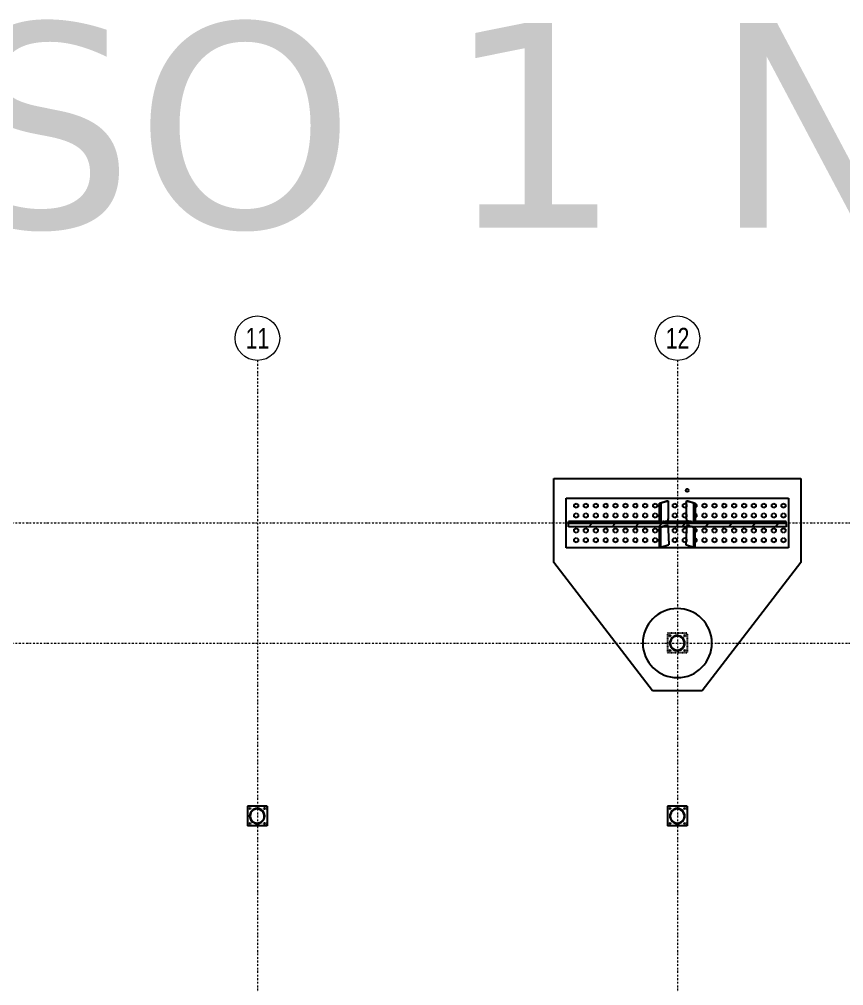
# Model space of a CAD drawing. Header units: millimetres. Extents: x 1541 to 289025, y -12015 to 47026.
# Drawn here: x 134283 to 135492, y -10196 to -8778 of the extents above; entities that cross this region are included whole.
import ezdxf
from ezdxf.enums import TextEntityAlignment as Align

# ---------------------------------------------------------------- set-up
doc = ezdxf.new("R2010")
doc.units = ezdxf.units.MM
doc.header["$LTSCALE"] = 0.1
for name, pattern in [('ACAD_ISO02W100', [15, 12, -3]), ('DASHDOTX2', [50.8, 25.4, -12.7, 0, -12.7]), ('DXK_LINE_DOT2', [3.9198, 1.9599, -1.9599]), ('Grid Line', [3.33375, 1.905, -0.47625, 0.47625, -0.47625])]:
    doc.linetypes.add(name, pattern=pattern)
doc.layers.get('0').update_dxf_attribs({"color": 255})
doc.layers.add('COTAS', color=8, linetype='Continuous')
doc.layers.add('TEXTO GENRAL', color=3, linetype='Continuous')
doc.layers.add('E_EJES', color=8, linetype='Continuous', lineweight=9)
doc.layers.add('E_EJES-1', color=8, linetype='Grid Line', lineweight=9)
doc.styles.add('Swis721 LtCn BT_1', font='swisscl.ttf', dxfattribs={"height": 0.42})
doc.styles.add('TEXTO GENERAL', font='verdana.ttf', dxfattribs={"height": 0.9})

# ---------------------------------------------------------------- blocks, each defined once
blk = doc.blocks.new('Grid - CNI_NOMBRE EJES-372759-_26_00m_LOC COLUMNAS Y MUROS PISO 7')
at = {"layer": 'E_EJES'}
blk.add_circle((0, 0), 0.003, dxfattribs=at)

msp = doc.modelspace()

# ---------------------------------------------------------------- hatches: boundary and pattern name
at = {"linetype": 'Continuous'}
h = msp.add_hatch(dxfattribs=at)
h.set_pattern_fill('', scale=7.611392, style=0, pattern_type=0)
h.set_pattern_definition([(45, (135089.047, -9517.53), (-17.088, 17.088), [])])
h.paths.add_polyline_path([(135408, -9517.5), (135089, -9517.5), (135089, -9518.3), (135089.2, -9522.2), (135407.8, -9522.2), (135408, -9518.3)])
h = msp.add_hatch(dxfattribs=at)
h.set_pattern_fill('', scale=7.611392, style=0, pattern_type=0)
h.set_pattern_definition([(45, (135259.352, -9690.706), (-17.088, 17.088), [])])
h.paths.add_polyline_path([(135259.6, -9692.9), (135259.4, -9690.7), (135258.7, -9688.6), (135257.7, -9686.7), (135256.3, -9685), (135254.7, -9683.7), (135252.7, -9682.6), (135250.7, -9682), (135248.5, -9681.8), (135246.4, -9682), (135244.3, -9682.6), (135242.4, -9683.7), (135240.7, -9685), (135239.3, -9686.7), (135238.3, -9688.6), (135237.7, -9690.7), (135237.5, -9692.9), (135237.7, -9695), (135238.3, -9697.1), (135239.3, -9699), (135240.7, -9700.7), (135242.4, -9702.1), (135244.3, -9703.1), (135246.4, -9703.7), (135248.5, -9703.9), (135250.7, -9703.7), (135252.7, -9703.1), (135254.7, -9702.1), (135256.3, -9700.7), (135257.7, -9699), (135258.7, -9697.1), (135259.4, -9695)])
h.paths.add_polyline_path([(135258.1, -9696.8), (135257.1, -9698.6), (135255.8, -9700.2), (135254.2, -9701.5), (135252.5, -9702.4), (135250.5, -9703), (135248.5, -9703.2), (135246.5, -9703), (135244.6, -9702.4), (135242.8, -9701.5), (135241.2, -9700.2), (135239.9, -9698.6), (135239, -9696.8), (135238.4, -9694.9), (135238.2, -9692.9), (135238.4, -9690.8), (135239, -9688.9), (135239.9, -9687.1), (135241.2, -9685.6), (135242.8, -9684.3), (135244.6, -9683.3), (135246.5, -9682.7), (135248.5, -9682.5), (135250.5, -9682.7), (135252.5, -9683.3), (135254.2, -9684.3), (135255.8, -9685.6), (135257.1, -9687.1), (135258.1, -9688.9), (135258.6, -9690.8), (135258.8, -9692.9), (135258.6, -9694.9)])
h = msp.add_hatch(color=96, dxfattribs=at)
h.paths.add_polyline_path([(134643.4, -9946.6), (134643.2, -9944.4), (134642.6, -9942.4), (134641.5, -9940.4), (134640.2, -9938.8), (134638.5, -9937.4), (134636.6, -9936.4), (134634.5, -9935.7), (134632.3, -9935.5), (134630.2, -9935.7), (134628.1, -9936.4), (134626.2, -9937.4), (134624.5, -9938.8), (134623.2, -9940.4), (134622.1, -9942.4), (134621.5, -9944.4), (134621.3, -9946.6), (134621.5, -9948.7), (134622.1, -9950.8), (134623.2, -9952.7), (134624.5, -9954.4), (134626.2, -9955.8), (134628.1, -9956.8), (134630.2, -9957.4), (134632.3, -9957.6), (134634.5, -9957.4), (134636.6, -9956.8), (134638.5, -9955.8), (134640.2, -9954.4), (134641.5, -9952.7), (134642.6, -9950.8), (134643.2, -9948.7)])
h.paths.add_polyline_path([(134641.9, -9950.5), (134640.9, -9952.3), (134639.7, -9953.9), (134638.1, -9955.2), (134636.3, -9956.1), (134634.4, -9956.7), (134632.3, -9956.9), (134630.3, -9956.7), (134628.4, -9956.1), (134626.6, -9955.2), (134625, -9953.9), (134623.8, -9952.3), (134622.8, -9950.5), (134622.2, -9948.6), (134622, -9946.6), (134622.2, -9944.6), (134622.8, -9942.6), (134623.8, -9940.8), (134625, -9939.3), (134626.6, -9938), (134628.4, -9937), (134630.3, -9936.5), (134632.3, -9936.3), (134634.4, -9936.5), (134636.3, -9937), (134638.1, -9938), (134639.7, -9939.3), (134640.9, -9940.8), (134641.9, -9942.6), (134642.5, -9944.6), (134642.7, -9946.6), (134642.5, -9948.6)])
h = msp.add_hatch(color=96, dxfattribs=at)
h.paths.add_polyline_path([(135259.6, -9946.6), (135259.3, -9944.4), (135258.7, -9942.3), (135257.7, -9940.4), (135256.3, -9938.8), (135254.6, -9937.4), (135252.7, -9936.4), (135250.7, -9935.7), (135248.5, -9935.5), (135246.3, -9935.7), (135244.3, -9936.4), (135242.4, -9937.4), (135240.7, -9938.8), (135239.3, -9940.4), (135238.3, -9942.3), (135237.7, -9944.4), (135237.4, -9946.6), (135237.7, -9948.7), (135238.3, -9950.8), (135239.3, -9952.7), (135240.7, -9954.4), (135242.4, -9955.8), (135244.3, -9956.8), (135246.3, -9957.4), (135248.5, -9957.6), (135250.7, -9957.4), (135252.7, -9956.8), (135254.6, -9955.8), (135256.3, -9954.4), (135257.7, -9952.7), (135258.7, -9950.8), (135259.3, -9948.7)])
h.paths.add_polyline_path([(135258, -9950.5), (135257.1, -9952.3), (135255.8, -9953.9), (135254.2, -9955.2), (135252.5, -9956.1), (135250.5, -9956.7), (135248.5, -9956.9), (135246.5, -9956.7), (135244.5, -9956.1), (135242.8, -9955.2), (135241.2, -9953.9), (135239.9, -9952.3), (135239, -9950.5), (135238.4, -9948.6), (135238.2, -9946.6), (135238.4, -9944.6), (135239, -9942.6), (135239.9, -9940.8), (135241.2, -9939.3), (135242.8, -9938), (135244.5, -9937), (135246.5, -9936.4), (135248.5, -9936.2), (135250.5, -9936.4), (135252.5, -9937), (135254.2, -9938), (135255.8, -9939.3), (135257.1, -9940.8), (135258, -9942.6), (135258.6, -9944.6), (135258.8, -9946.6), (135258.6, -9948.6)])

# ---------------------------------------------------------------- linework, layer by layer
at = {"color": 2, "linetype": 'Continuous'}
for p, q in [((135067.3, -9574.7), (135067.3, -9451.5)), ((135067.3, -9451.5), (135429.7, -9451.5)), ((135429.7, -9451.5), (135429.7, -9574.7)), ((135085.4, -9553), (135085.4, -9480.5)), ((135085.4, -9480.5), (135411.6, -9480.5)), ((135222.3, -9487.4), (135233.1, -9484.2)), ((135224.2, -9487.3), (135234.9, -9484.2)), ((135233.1, -9484.2), (135234.9, -9484.2)), ((135234.9, -9484.2), (135234.9, -9510.3)), ((135262.1, -9484.2), (135263.9, -9484.2)), ((135262.1, -9510.3), (135262.1, -9484.2)), ((135262.1, -9484.2), (135272.9, -9487.3)), ((135263.9, -9484.2), (135274.8, -9487.4)), ((135411.6, -9480.5), (135411.6, -9553)), ((135222.3, -9487.4), (135224.2, -9487.3)), ((135222.3, -9516.4), (135222.3, -9487.4)), ((135224.2, -9487.3), (135224.2, -9516.3)), ((135272.9, -9516.3), (135272.9, -9487.3)), ((135272.9, -9487.3), (135274.8, -9487.4)), ((135274.8, -9487.4), (135274.8, -9516.4)), ((135224.2, -9516.3), (135234.1, -9513.4)), ((135234.9, -9510.3), (135234.1, -9513.4)), ((135262.9, -9513.4), (135262.1, -9510.3)), ((135272.9, -9516.3), (135262.9, -9513.4)), ((135089, -9517.5), (135089, -9514.4)), ((135222.3, -9514.4), (135089, -9514.4)), ((135089, -9518.3), (135089, -9517.5)), ((135408, -9517.5), (135089, -9517.5)), ((135089, -9522.2), (135089, -9518.3)), ((135089.2, -9522.2), (135089, -9518.3)), ((135089.2, -9522.2), (135089, -9522.2)), ((135407.8, -9522.2), (135089.2, -9522.2)), ((135224.2, -9516.3), (135222.3, -9516.4)), ((135226.5, -9522.2), (135222.3, -9523.5)), ((135222.3, -9523.5), (135224.2, -9523.4)), ((135222.3, -9552.6), (135222.3, -9523.5)), ((135228.2, -9522.2), (135224.2, -9523.4)), ((135224.2, -9552.5), (135224.2, -9523.4)), ((135266.2, -9514.4), (135230.8, -9514.4)), ((135234.9, -9520.2), (135235, -9522.2)), ((135235, -9522.2), (135235.2, -9526.4)), ((135235.2, -9526.4), (135236.2, -9548.9)), ((135261.9, -9526.4), (135260.8, -9548.9)), ((135262.1, -9522.2), (135261.9, -9526.4)), ((135262.1, -9520.2), (135262.1, -9522.2)), ((135272.9, -9523.4), (135268.8, -9522.2)), ((135274.8, -9523.5), (135270.5, -9522.2)), ((135274.8, -9516.4), (135272.9, -9516.3)), ((135272.9, -9552.5), (135272.9, -9523.4)), ((135272.9, -9523.4), (135274.8, -9523.5)), ((135408, -9514.4), (135274.8, -9514.4)), ((135274.8, -9552.6), (135274.8, -9523.5)), ((135408, -9518.3), (135407.8, -9522.2)), ((135408, -9522.2), (135407.8, -9522.2)), ((135408, -9517.5), (135408, -9514.4)), ((135408, -9518.3), (135408, -9517.5)), ((135408, -9518.3), (135408, -9522.2)), ((135411.6, -9553), (135085.4, -9553)), ((135222.3, -9552.6), (135224.2, -9552.5)), ((135235.2, -9549.2), (135224.2, -9552.5)), ((135261.9, -9549.2), (135260.8, -9548.9)), ((135272.9, -9552.5), (135261.9, -9549.2)), ((135272.9, -9552.5), (135274.8, -9552.6)), ((135212.3, -9763), (135067.3, -9574.7)), ((135429.7, -9574.7), (135284.8, -9763)), ((135284.8, -9763), (135212.3, -9763)), ((134646.8, -9932.1), (134617.9, -9932.1)), ((134617.9, -9932.1), (134617.9, -9961.1)), ((134646.8, -9932.1), (134646.8, -9961.1)), ((135263, -9932.1), (135234, -9932.1)), ((135234, -9932.1), (135234, -9961.1)), ((135263, -9932.1), (135263, -9961.1)), ((134646.8, -9961.1), (134617.9, -9961.1)), ((135263, -9961.1), (135234, -9961.1))]:
    msp.add_line(p, q, dxfattribs=at)
at = {"color": 7, "linetype": 'Continuous'}
for p, q in [((135097, -9489.7), (135099.9, -9488)), ((135097, -9493), (135097, -9489.7)), ((135099.9, -9494.7), (135097, -9493)), ((135099.9, -9488), (135102.8, -9489.7)), ((135102.8, -9493), (135099.9, -9494.7)), ((135102.8, -9489.7), (135102.8, -9493)), ((135111.5, -9489.7), (135114.4, -9488)), ((135111.5, -9493), (135111.5, -9489.7)), ((135114.4, -9494.7), (135111.5, -9493)), ((135114.4, -9488), (135117.3, -9489.7)), ((135117.3, -9493), (135114.4, -9494.7)), ((135117.3, -9489.7), (135117.3, -9493)), ((135126, -9489.7), (135128.9, -9488)), ((135126, -9493), (135126, -9489.7)), ((135128.9, -9494.7), (135126, -9493)), ((135128.9, -9488), (135131.8, -9489.7)), ((135131.8, -9493), (135128.9, -9494.7)), ((135131.8, -9489.7), (135131.8, -9493)), ((135140.5, -9489.7), (135143.4, -9488)), ((135140.5, -9493), (135140.5, -9489.7)), ((135143.4, -9494.7), (135140.5, -9493)), ((135143.4, -9488), (135146.3, -9489.7)), ((135146.3, -9493), (135143.4, -9494.7)), ((135146.3, -9489.7), (135146.3, -9493)), ((135155, -9489.7), (135157.9, -9488)), ((135155, -9493), (135155, -9489.7)), ((135157.9, -9494.7), (135155, -9493)), ((135157.9, -9488), (135160.8, -9489.7)), ((135160.8, -9493), (135157.9, -9494.7)), ((135160.8, -9489.7), (135160.8, -9493)), ((135169.5, -9489.7), (135172.4, -9488)), ((135169.5, -9493), (135169.5, -9489.7)), ((135172.4, -9494.7), (135169.5, -9493)), ((135172.4, -9488), (135175.3, -9489.7)), ((135175.3, -9493), (135172.4, -9494.7)), ((135175.3, -9489.7), (135175.3, -9493)), ((135184, -9489.7), (135186.9, -9488)), ((135184, -9493), (135184, -9489.7)), ((135186.9, -9494.7), (135184, -9493)), ((135186.9, -9488), (135189.8, -9489.7)), ((135189.8, -9493), (135186.9, -9494.7)), ((135189.8, -9489.7), (135189.8, -9493)), ((135198.5, -9489.7), (135201.4, -9488)), ((135198.5, -9493), (135198.5, -9489.7)), ((135201.4, -9494.7), (135198.5, -9493)), ((135201.4, -9488), (135204.3, -9489.7)), ((135204.3, -9493), (135201.4, -9494.7)), ((135204.3, -9489.7), (135204.3, -9493)), ((135213, -9489.7), (135215.9, -9488)), ((135213, -9493), (135213, -9489.7)), ((135215.9, -9494.7), (135213, -9493)), ((135215.9, -9488), (135218.8, -9489.7)), ((135218.8, -9493), (135215.9, -9494.7)), ((135218.8, -9489.7), (135218.8, -9493)), ((135242, -9489.7), (135244.9, -9488)), ((135242, -9493), (135242, -9489.7)), ((135244.9, -9494.7), (135242, -9493)), ((135244.9, -9488), (135247.8, -9489.7)), ((135247.8, -9493), (135244.9, -9494.7)), ((135247.8, -9489.7), (135247.8, -9493)), ((135256.5, -9489.7), (135259.4, -9488)), ((135256.5, -9493), (135256.5, -9489.7)), ((135259.4, -9494.7), (135256.5, -9493)), ((135262.3, -9489.7), (135259.4, -9488)), ((135262.3, -9493), (135259.4, -9494.7)), ((135262.3, -9493), (135262.3, -9489.7)), ((135274.8, -9488.5), (135276.8, -9489.7)), ((135276.8, -9493), (135274.8, -9494.2)), ((135276.8, -9489.7), (135276.8, -9493)), ((135285.5, -9489.7), (135288.4, -9488)), ((135285.5, -9493), (135285.5, -9489.7)), ((135288.4, -9494.7), (135285.5, -9493)), ((135288.4, -9488), (135291.3, -9489.7)), ((135291.3, -9493), (135288.4, -9494.7)), ((135291.3, -9489.7), (135291.3, -9493)), ((135300, -9489.7), (135302.9, -9488)), ((135300, -9493), (135300, -9489.7)), ((135302.9, -9494.7), (135300, -9493)), ((135302.9, -9488), (135305.8, -9489.7)), ((135305.8, -9493), (135302.9, -9494.7)), ((135305.8, -9489.7), (135305.8, -9493)), ((135314.5, -9489.7), (135317.4, -9488)), ((135314.5, -9493), (135314.5, -9489.7)), ((135317.4, -9494.7), (135314.5, -9493)), ((135317.4, -9488), (135320.3, -9489.7)), ((135320.3, -9493), (135317.4, -9494.7)), ((135320.3, -9489.7), (135320.3, -9493)), ((135329, -9489.7), (135331.9, -9488)), ((135329, -9493), (135329, -9489.7)), ((135331.9, -9494.7), (135329, -9493)), ((135331.9, -9488), (135334.8, -9489.7)), ((135334.8, -9493), (135331.9, -9494.7)), ((135334.8, -9489.7), (135334.8, -9493)), ((135343.5, -9489.7), (135346.4, -9488)), ((135343.5, -9493), (135343.5, -9489.7)), ((135346.4, -9494.7), (135343.5, -9493)), ((135346.4, -9488), (135349.3, -9489.7)), ((135349.3, -9493), (135346.4, -9494.7)), ((135349.3, -9489.7), (135349.3, -9493)), ((135358, -9489.7), (135360.9, -9488)), ((135358, -9493), (135358, -9489.7)), ((135360.9, -9494.7), (135358, -9493)), ((135360.9, -9488), (135363.8, -9489.7)), ((135363.8, -9493), (135360.9, -9494.7)), ((135363.8, -9489.7), (135363.8, -9493)), ((135372.5, -9489.7), (135375.4, -9488)), ((135372.5, -9493), (135372.5, -9489.7)), ((135375.4, -9494.7), (135372.5, -9493)), ((135375.4, -9488), (135378.3, -9489.7)), ((135378.3, -9493), (135375.4, -9494.7)), ((135378.3, -9489.7), (135378.3, -9493)), ((135387, -9489.7), (135389.9, -9488)), ((135387, -9493), (135387, -9489.7)), ((135389.9, -9494.7), (135387, -9493)), ((135389.9, -9488), (135392.8, -9489.7)), ((135392.8, -9493), (135389.9, -9494.7)), ((135392.8, -9489.7), (135392.8, -9493)), ((135401.5, -9489.7), (135404.4, -9488)), ((135401.5, -9493), (135401.5, -9489.7)), ((135404.4, -9494.7), (135401.5, -9493)), ((135404.4, -9488), (135407.3, -9489.7)), ((135407.3, -9493), (135404.4, -9494.7)), ((135407.3, -9489.7), (135407.3, -9493)), ((135097, -9504.2), (135099.9, -9502.5)), ((135097, -9507.5), (135097, -9504.2)), ((135099.9, -9509.2), (135097, -9507.5)), ((135099.9, -9502.5), (135102.8, -9504.2)), ((135102.8, -9507.5), (135099.9, -9509.2)), ((135102.8, -9504.2), (135102.8, -9507.5)), ((135111.5, -9504.2), (135114.4, -9502.5)), ((135111.5, -9507.5), (135111.5, -9504.2)), ((135114.4, -9509.2), (135111.5, -9507.5)), ((135114.4, -9502.5), (135117.3, -9504.2)), ((135117.3, -9507.5), (135114.4, -9509.2)), ((135117.3, -9504.2), (135117.3, -9507.5)), ((135126, -9504.2), (135128.9, -9502.5)), ((135126, -9507.5), (135126, -9504.2)), ((135128.9, -9509.2), (135126, -9507.5)), ((135128.9, -9502.5), (135131.8, -9504.2)), ((135131.8, -9507.5), (135128.9, -9509.2)), ((135131.8, -9504.2), (135131.8, -9507.5)), ((135140.5, -9504.2), (135143.4, -9502.5)), ((135140.5, -9507.5), (135140.5, -9504.2)), ((135143.4, -9509.2), (135140.5, -9507.5)), ((135143.4, -9502.5), (135146.3, -9504.2)), ((135146.3, -9507.5), (135143.4, -9509.2)), ((135146.3, -9504.2), (135146.3, -9507.5)), ((135155, -9504.2), (135157.9, -9502.5)), ((135155, -9507.5), (135155, -9504.2)), ((135157.9, -9509.2), (135155, -9507.5)), ((135157.9, -9502.5), (135160.8, -9504.2)), ((135160.8, -9507.5), (135157.9, -9509.2)), ((135160.8, -9504.2), (135160.8, -9507.5)), ((135169.5, -9504.2), (135172.4, -9502.5)), ((135169.5, -9507.5), (135169.5, -9504.2)), ((135172.4, -9509.2), (135169.5, -9507.5)), ((135172.4, -9502.5), (135175.3, -9504.2)), ((135175.3, -9507.5), (135172.4, -9509.2)), ((135175.3, -9504.2), (135175.3, -9507.5)), ((135184, -9504.2), (135186.9, -9502.5)), ((135184, -9507.5), (135184, -9504.2)), ((135186.9, -9509.2), (135184, -9507.5)), ((135186.9, -9502.5), (135189.8, -9504.2)), ((135189.8, -9507.5), (135186.9, -9509.2)), ((135189.8, -9504.2), (135189.8, -9507.5)), ((135198.5, -9504.2), (135201.4, -9502.5)), ((135198.5, -9507.5), (135198.5, -9504.2)), ((135201.4, -9509.2), (135198.5, -9507.5)), ((135201.4, -9502.5), (135204.3, -9504.2)), ((135204.3, -9507.5), (135201.4, -9509.2)), ((135204.3, -9504.2), (135204.3, -9507.5)), ((135213, -9504.2), (135215.9, -9502.5)), ((135213, -9507.5), (135213, -9504.2)), ((135215.9, -9509.2), (135213, -9507.5)), ((135215.9, -9502.5), (135218.8, -9504.2)), ((135218.8, -9507.5), (135215.9, -9509.2)), ((135218.8, -9504.2), (135218.8, -9507.5)), ((135242, -9504.2), (135244.9, -9502.5)), ((135242, -9507.5), (135242, -9504.2)), ((135244.9, -9509.2), (135242, -9507.5)), ((135244.9, -9502.5), (135247.8, -9504.2)), ((135247.8, -9507.5), (135244.9, -9509.2)), ((135247.8, -9504.2), (135247.8, -9507.5)), ((135256.5, -9504.2), (135259.4, -9502.5)), ((135256.5, -9507.5), (135256.5, -9504.2)), ((135259.4, -9509.2), (135256.5, -9507.5)), ((135262.3, -9504.2), (135259.4, -9502.5)), ((135262.3, -9507.5), (135259.4, -9509.2)), ((135262.3, -9507.5), (135262.3, -9504.2)), ((135274.8, -9503), (135276.8, -9504.2)), ((135276.8, -9507.5), (135274.8, -9508.7)), ((135276.8, -9504.2), (135276.8, -9507.5)), ((135285.5, -9504.2), (135288.4, -9502.5)), ((135285.5, -9507.5), (135285.5, -9504.2)), ((135288.4, -9509.2), (135285.5, -9507.5)), ((135288.4, -9502.5), (135291.3, -9504.2)), ((135291.3, -9507.5), (135288.4, -9509.2)), ((135291.3, -9504.2), (135291.3, -9507.5)), ((135300, -9504.2), (135302.9, -9502.5)), ((135300, -9507.5), (135300, -9504.2)), ((135302.9, -9509.2), (135300, -9507.5)), ((135302.9, -9502.5), (135305.8, -9504.2)), ((135305.8, -9507.5), (135302.9, -9509.2)), ((135305.8, -9504.2), (135305.8, -9507.5)), ((135314.5, -9504.2), (135317.4, -9502.5)), ((135314.5, -9507.5), (135314.5, -9504.2)), ((135317.4, -9509.2), (135314.5, -9507.5)), ((135317.4, -9502.5), (135320.3, -9504.2)), ((135320.3, -9507.5), (135317.4, -9509.2)), ((135320.3, -9504.2), (135320.3, -9507.5)), ((135329, -9504.2), (135331.9, -9502.5)), ((135329, -9507.5), (135329, -9504.2)), ((135331.9, -9509.2), (135329, -9507.5)), ((135331.9, -9502.5), (135334.8, -9504.2)), ((135334.8, -9507.5), (135331.9, -9509.2)), ((135334.8, -9504.2), (135334.8, -9507.5)), ((135343.5, -9504.2), (135346.4, -9502.5)), ((135343.5, -9507.5), (135343.5, -9504.2)), ((135346.4, -9509.2), (135343.5, -9507.5)), ((135346.4, -9502.5), (135349.3, -9504.2)), ((135349.3, -9507.5), (135346.4, -9509.2)), ((135349.3, -9504.2), (135349.3, -9507.5)), ((135358, -9504.2), (135360.9, -9502.5)), ((135358, -9507.5), (135358, -9504.2)), ((135360.9, -9509.2), (135358, -9507.5)), ((135360.9, -9502.5), (135363.8, -9504.2)), ((135363.8, -9507.5), (135360.9, -9509.2)), ((135363.8, -9504.2), (135363.8, -9507.5)), ((135372.5, -9504.2), (135375.4, -9502.5)), ((135372.5, -9507.5), (135372.5, -9504.2)), ((135375.4, -9509.2), (135372.5, -9507.5)), ((135375.4, -9502.5), (135378.3, -9504.2)), ((135378.3, -9507.5), (135375.4, -9509.2)), ((135378.3, -9504.2), (135378.3, -9507.5)), ((135387, -9504.2), (135389.9, -9502.5)), ((135387, -9507.5), (135387, -9504.2)), ((135389.9, -9509.2), (135387, -9507.5)), ((135389.9, -9502.5), (135392.8, -9504.2)), ((135392.8, -9507.5), (135389.9, -9509.2)), ((135392.8, -9504.2), (135392.8, -9507.5)), ((135401.5, -9504.2), (135404.4, -9502.5)), ((135401.5, -9507.5), (135401.5, -9504.2)), ((135404.4, -9509.2), (135401.5, -9507.5)), ((135404.4, -9502.5), (135407.3, -9504.2)), ((135407.3, -9507.5), (135404.4, -9509.2)), ((135407.3, -9504.2), (135407.3, -9507.5)), ((135097, -9525.9), (135099.9, -9524.2)), ((135097, -9529.3), (135097, -9525.9)), ((135099.9, -9524.2), (135102.8, -9525.9)), ((135102.8, -9525.9), (135102.8, -9529.3)), ((135111.5, -9525.9), (135114.4, -9524.2)), ((135111.5, -9529.3), (135111.5, -9525.9)), ((135114.4, -9524.2), (135117.3, -9525.9)), ((135117.3, -9525.9), (135117.3, -9529.3)), ((135126, -9525.9), (135128.9, -9524.2)), ((135126, -9529.3), (135126, -9525.9)), ((135128.9, -9524.2), (135131.8, -9525.9)), ((135131.8, -9525.9), (135131.8, -9529.3)), ((135140.5, -9525.9), (135143.4, -9524.2)), ((135140.5, -9529.3), (135140.5, -9525.9)), ((135143.4, -9524.2), (135146.3, -9525.9)), ((135146.3, -9525.9), (135146.3, -9529.3)), ((135155, -9525.9), (135157.9, -9524.2)), ((135155, -9529.3), (135155, -9525.9)), ((135157.9, -9524.2), (135160.8, -9525.9)), ((135160.8, -9525.9), (135160.8, -9529.3)), ((135169.5, -9525.9), (135172.4, -9524.2)), ((135169.5, -9529.3), (135169.5, -9525.9)), ((135172.4, -9524.2), (135175.3, -9525.9)), ((135175.3, -9525.9), (135175.3, -9529.3)), ((135184, -9525.9), (135186.9, -9524.2)), ((135184, -9529.3), (135184, -9525.9)), ((135186.9, -9524.2), (135189.8, -9525.9)), ((135189.8, -9525.9), (135189.8, -9529.3)), ((135198.5, -9525.9), (135201.4, -9524.2)), ((135198.5, -9529.3), (135198.5, -9525.9)), ((135201.4, -9524.2), (135204.3, -9525.9)), ((135204.3, -9525.9), (135204.3, -9529.3)), ((135213, -9525.9), (135215.9, -9524.2)), ((135213, -9529.3), (135213, -9525.9)), ((135215.9, -9524.2), (135218.8, -9525.9)), ((135218.8, -9525.9), (135218.8, -9529.3)), ((135242, -9525.9), (135244.9, -9524.2)), ((135242, -9529.3), (135242, -9525.9)), ((135244.9, -9524.2), (135247.8, -9525.9)), ((135247.8, -9525.9), (135247.8, -9529.3)), ((135256.5, -9525.9), (135259.4, -9524.2)), ((135256.5, -9529.3), (135256.5, -9525.9)), ((135262.3, -9525.9), (135259.4, -9524.2)), ((135262.3, -9529.3), (135262.3, -9525.9)), ((135274.8, -9524.7), (135276.8, -9525.9)), ((135276.8, -9525.9), (135276.8, -9529.3)), ((135285.5, -9525.9), (135288.4, -9524.2)), ((135285.5, -9529.3), (135285.5, -9525.9)), ((135288.4, -9524.2), (135291.3, -9525.9)), ((135291.3, -9525.9), (135291.3, -9529.3)), ((135300, -9525.9), (135302.9, -9524.2)), ((135300, -9529.3), (135300, -9525.9)), ((135302.9, -9524.2), (135305.8, -9525.9)), ((135305.8, -9525.9), (135305.8, -9529.3)), ((135314.5, -9525.9), (135317.4, -9524.2)), ((135314.5, -9529.3), (135314.5, -9525.9)), ((135317.4, -9524.2), (135320.3, -9525.9)), ((135320.3, -9525.9), (135320.3, -9529.3)), ((135329, -9525.9), (135331.9, -9524.2)), ((135329, -9529.3), (135329, -9525.9)), ((135331.9, -9524.2), (135334.8, -9525.9)), ((135334.8, -9525.9), (135334.8, -9529.3)), ((135343.5, -9525.9), (135346.4, -9524.2)), ((135343.5, -9529.3), (135343.5, -9525.9)), ((135346.4, -9524.2), (135349.3, -9525.9)), ((135349.3, -9525.9), (135349.3, -9529.3)), ((135358, -9525.9), (135360.9, -9524.2)), ((135358, -9529.3), (135358, -9525.9)), ((135360.9, -9524.2), (135363.8, -9525.9)), ((135363.8, -9525.9), (135363.8, -9529.3)), ((135372.5, -9525.9), (135375.4, -9524.2)), ((135372.5, -9529.3), (135372.5, -9525.9)), ((135375.4, -9524.2), (135378.3, -9525.9)), ((135378.3, -9525.9), (135378.3, -9529.3)), ((135387, -9525.9), (135389.9, -9524.2)), ((135387, -9529.3), (135387, -9525.9)), ((135389.9, -9524.2), (135392.8, -9525.9)), ((135392.8, -9525.9), (135392.8, -9529.3)), ((135401.5, -9525.9), (135404.4, -9524.2)), ((135401.5, -9529.3), (135401.5, -9525.9)), ((135404.4, -9524.2), (135407.3, -9525.9)), ((135407.3, -9525.9), (135407.3, -9529.3)), ((135099.9, -9530.9), (135097, -9529.3)), ((135097, -9540.4), (135099.9, -9538.7)), ((135097, -9543.8), (135097, -9540.4)), ((135102.8, -9529.3), (135099.9, -9530.9)), ((135099.9, -9538.7), (135102.8, -9540.4)), ((135102.8, -9540.4), (135102.8, -9543.8)), ((135114.4, -9530.9), (135111.5, -9529.3)), ((135111.5, -9540.4), (135114.4, -9538.7)), ((135111.5, -9543.8), (135111.5, -9540.4)), ((135117.3, -9529.3), (135114.4, -9530.9)), ((135114.4, -9538.7), (135117.3, -9540.4)), ((135117.3, -9540.4), (135117.3, -9543.8)), ((135128.9, -9530.9), (135126, -9529.3)), ((135126, -9540.4), (135128.9, -9538.7)), ((135126, -9543.8), (135126, -9540.4)), ((135131.8, -9529.3), (135128.9, -9530.9)), ((135128.9, -9538.7), (135131.8, -9540.4)), ((135131.8, -9540.4), (135131.8, -9543.8)), ((135143.4, -9530.9), (135140.5, -9529.3)), ((135140.5, -9540.4), (135143.4, -9538.7)), ((135140.5, -9543.8), (135140.5, -9540.4)), ((135146.3, -9529.3), (135143.4, -9530.9)), ((135143.4, -9538.7), (135146.3, -9540.4)), ((135146.3, -9540.4), (135146.3, -9543.8)), ((135157.9, -9530.9), (135155, -9529.3)), ((135155, -9540.4), (135157.9, -9538.7)), ((135155, -9543.8), (135155, -9540.4)), ((135160.8, -9529.3), (135157.9, -9530.9)), ((135157.9, -9538.7), (135160.8, -9540.4)), ((135160.8, -9540.4), (135160.8, -9543.8)), ((135172.4, -9530.9), (135169.5, -9529.3)), ((135169.5, -9540.4), (135172.4, -9538.7)), ((135169.5, -9543.8), (135169.5, -9540.4)), ((135175.3, -9529.3), (135172.4, -9530.9)), ((135172.4, -9538.7), (135175.3, -9540.4)), ((135175.3, -9540.4), (135175.3, -9543.8)), ((135186.9, -9530.9), (135184, -9529.3)), ((135184, -9540.4), (135186.9, -9538.7)), ((135184, -9543.8), (135184, -9540.4)), ((135189.8, -9529.3), (135186.9, -9530.9)), ((135186.9, -9538.7), (135189.8, -9540.4)), ((135189.8, -9540.4), (135189.8, -9543.8)), ((135201.4, -9530.9), (135198.5, -9529.3)), ((135198.5, -9540.4), (135201.4, -9538.7)), ((135198.5, -9543.8), (135198.5, -9540.4)), ((135204.3, -9529.3), (135201.4, -9530.9)), ((135201.4, -9538.7), (135204.3, -9540.4)), ((135204.3, -9540.4), (135204.3, -9543.8)), ((135215.9, -9530.9), (135213, -9529.3)), ((135213, -9540.4), (135215.9, -9538.7)), ((135213, -9543.8), (135213, -9540.4)), ((135218.8, -9529.3), (135215.9, -9530.9)), ((135215.9, -9538.7), (135218.8, -9540.4)), ((135218.8, -9540.4), (135218.8, -9543.8)), ((135244.9, -9530.9), (135242, -9529.3)), ((135242, -9540.4), (135244.9, -9538.7)), ((135242, -9543.8), (135242, -9540.4)), ((135247.8, -9529.3), (135244.9, -9530.9)), ((135244.9, -9538.7), (135247.8, -9540.4)), ((135247.8, -9540.4), (135247.8, -9543.8)), ((135259.4, -9530.9), (135256.5, -9529.3)), ((135256.5, -9540.4), (135259.4, -9538.7)), ((135256.5, -9543.8), (135256.5, -9540.4)), ((135262.3, -9529.3), (135259.4, -9530.9)), ((135262.3, -9540.4), (135259.4, -9538.7)), ((135262.3, -9543.8), (135262.3, -9540.4)), ((135276.8, -9529.3), (135274.8, -9530.4)), ((135274.8, -9539.2), (135276.8, -9540.4)), ((135276.8, -9540.4), (135276.8, -9543.8)), ((135288.4, -9530.9), (135285.5, -9529.3)), ((135285.5, -9540.4), (135288.4, -9538.7)), ((135285.5, -9543.8), (135285.5, -9540.4)), ((135291.3, -9529.3), (135288.4, -9530.9)), ((135288.4, -9538.7), (135291.3, -9540.4)), ((135291.3, -9540.4), (135291.3, -9543.8)), ((135302.9, -9530.9), (135300, -9529.3)), ((135300, -9540.4), (135302.9, -9538.7)), ((135300, -9543.8), (135300, -9540.4)), ((135305.8, -9529.3), (135302.9, -9530.9)), ((135302.9, -9538.7), (135305.8, -9540.4)), ((135305.8, -9540.4), (135305.8, -9543.8)), ((135317.4, -9530.9), (135314.5, -9529.3)), ((135314.5, -9540.4), (135317.4, -9538.7)), ((135314.5, -9543.8), (135314.5, -9540.4)), ((135320.3, -9529.3), (135317.4, -9530.9)), ((135317.4, -9538.7), (135320.3, -9540.4)), ((135320.3, -9540.4), (135320.3, -9543.8)), ((135331.9, -9530.9), (135329, -9529.3)), ((135329, -9540.4), (135331.9, -9538.7)), ((135329, -9543.8), (135329, -9540.4)), ((135334.8, -9529.3), (135331.9, -9530.9)), ((135331.9, -9538.7), (135334.8, -9540.4)), ((135334.8, -9540.4), (135334.8, -9543.8)), ((135346.4, -9530.9), (135343.5, -9529.3)), ((135343.5, -9540.4), (135346.4, -9538.7)), ((135343.5, -9543.8), (135343.5, -9540.4)), ((135349.3, -9529.3), (135346.4, -9530.9)), ((135346.4, -9538.7), (135349.3, -9540.4)), ((135349.3, -9540.4), (135349.3, -9543.8)), ((135360.9, -9530.9), (135358, -9529.3)), ((135358, -9540.4), (135360.9, -9538.7)), ((135358, -9543.8), (135358, -9540.4)), ((135363.8, -9529.3), (135360.9, -9530.9)), ((135360.9, -9538.7), (135363.8, -9540.4)), ((135363.8, -9540.4), (135363.8, -9543.8)), ((135375.4, -9530.9), (135372.5, -9529.3)), ((135372.5, -9540.4), (135375.4, -9538.7)), ((135372.5, -9543.8), (135372.5, -9540.4)), ((135378.3, -9529.3), (135375.4, -9530.9)), ((135375.4, -9538.7), (135378.3, -9540.4)), ((135378.3, -9540.4), (135378.3, -9543.8)), ((135389.9, -9530.9), (135387, -9529.3)), ((135387, -9540.4), (135389.9, -9538.7)), ((135387, -9543.8), (135387, -9540.4)), ((135392.8, -9529.3), (135389.9, -9530.9)), ((135389.9, -9538.7), (135392.8, -9540.4)), ((135392.8, -9540.4), (135392.8, -9543.8)), ((135404.4, -9530.9), (135401.5, -9529.3)), ((135401.5, -9540.4), (135404.4, -9538.7)), ((135401.5, -9543.8), (135401.5, -9540.4)), ((135407.3, -9529.3), (135404.4, -9530.9)), ((135404.4, -9538.7), (135407.3, -9540.4)), ((135407.3, -9540.4), (135407.3, -9543.8)), ((135099.9, -9545.4), (135097, -9543.8)), ((135102.8, -9543.8), (135099.9, -9545.4)), ((135114.4, -9545.4), (135111.5, -9543.8)), ((135117.3, -9543.8), (135114.4, -9545.4)), ((135128.9, -9545.4), (135126, -9543.8)), ((135131.8, -9543.8), (135128.9, -9545.4)), ((135143.4, -9545.4), (135140.5, -9543.8)), ((135146.3, -9543.8), (135143.4, -9545.4)), ((135157.9, -9545.4), (135155, -9543.8)), ((135160.8, -9543.8), (135157.9, -9545.4)), ((135172.4, -9545.4), (135169.5, -9543.8)), ((135175.3, -9543.8), (135172.4, -9545.4)), ((135186.9, -9545.4), (135184, -9543.8)), ((135189.8, -9543.8), (135186.9, -9545.4)), ((135201.4, -9545.4), (135198.5, -9543.8)), ((135204.3, -9543.8), (135201.4, -9545.4)), ((135215.9, -9545.4), (135213, -9543.8)), ((135218.8, -9543.8), (135215.9, -9545.4)), ((135244.9, -9545.4), (135242, -9543.8)), ((135247.8, -9543.8), (135244.9, -9545.4)), ((135259.4, -9545.4), (135256.5, -9543.8)), ((135262.3, -9543.8), (135259.4, -9545.4)), ((135276.8, -9543.8), (135274.8, -9544.9)), ((135288.4, -9545.4), (135285.5, -9543.8)), ((135291.3, -9543.8), (135288.4, -9545.4)), ((135302.9, -9545.4), (135300, -9543.8)), ((135305.8, -9543.8), (135302.9, -9545.4)), ((135317.4, -9545.4), (135314.5, -9543.8)), ((135320.3, -9543.8), (135317.4, -9545.4)), ((135331.9, -9545.4), (135329, -9543.8)), ((135334.8, -9543.8), (135331.9, -9545.4)), ((135346.4, -9545.4), (135343.5, -9543.8)), ((135349.3, -9543.8), (135346.4, -9545.4)), ((135360.9, -9545.4), (135358, -9543.8)), ((135363.8, -9543.8), (135360.9, -9545.4)), ((135375.4, -9545.4), (135372.5, -9543.8)), ((135378.3, -9543.8), (135375.4, -9545.4)), ((135389.9, -9545.4), (135387, -9543.8)), ((135392.8, -9543.8), (135389.9, -9545.4)), ((135404.4, -9545.4), (135401.5, -9543.8)), ((135407.3, -9543.8), (135404.4, -9545.4)), ((135236.5, -9682), (135237.1, -9681)), ((135237.1, -9683), (135236.5, -9682)), ((135237.1, -9681), (135238.2, -9681)), ((135238.2, -9683), (135237.1, -9683)), ((135238.2, -9681), (135238.8, -9682)), ((135238.8, -9682), (135238.2, -9683)), ((135258.3, -9682), (135258.8, -9681)), ((135258.8, -9683), (135258.3, -9682)), ((135258.8, -9681), (135259.9, -9681)), ((135259.9, -9683), (135258.8, -9683)), ((135259.9, -9681), (135260.5, -9682)), ((135260.5, -9682), (135259.9, -9683)), ((135236.5, -9703.7), (135237.1, -9702.8)), ((135237.1, -9704.7), (135236.5, -9703.7)), ((135237.1, -9702.8), (135238.2, -9702.8)), ((135238.2, -9704.7), (135237.1, -9704.7)), ((135238.2, -9702.8), (135238.8, -9703.7)), ((135238.8, -9703.7), (135238.2, -9704.7)), ((135258.3, -9703.7), (135258.8, -9702.8)), ((135258.8, -9704.7), (135258.3, -9703.7)), ((135258.8, -9702.8), (135259.9, -9702.8)), ((135259.9, -9704.7), (135258.8, -9704.7)), ((135259.9, -9702.8), (135260.5, -9703.7)), ((135260.5, -9703.7), (135259.9, -9704.7)), ((134620.3, -9935.7), (134620.9, -9934.7)), ((134620.9, -9936.7), (134620.3, -9935.7)), ((134620.9, -9934.7), (134622, -9934.7)), ((134622, -9936.7), (134620.9, -9936.7)), ((134622, -9934.7), (134622.6, -9935.7)), ((134622.6, -9935.7), (134622, -9936.7)), ((134642.1, -9935.7), (134642.7, -9934.7)), ((134642.7, -9936.7), (134642.1, -9935.7)), ((134642.7, -9934.7), (134643.8, -9934.7)), ((134643.8, -9936.7), (134642.7, -9936.7)), ((134643.8, -9934.7), (134644.4, -9935.7)), ((134644.4, -9935.7), (134643.8, -9936.7)), ((135236.5, -9935.7), (135237.1, -9934.7)), ((135237.1, -9936.7), (135236.5, -9935.7)), ((135237.1, -9934.7), (135238.2, -9934.7)), ((135238.2, -9936.7), (135237.1, -9936.7)), ((135238.2, -9934.7), (135238.8, -9935.7)), ((135238.8, -9935.7), (135238.2, -9936.7)), ((135258.2, -9935.7), (135258.8, -9934.7)), ((135258.8, -9936.7), (135258.2, -9935.7)), ((135258.8, -9934.7), (135259.9, -9934.7)), ((135259.9, -9936.7), (135258.8, -9936.7)), ((135259.9, -9934.7), (135260.5, -9935.7)), ((135260.5, -9935.7), (135259.9, -9936.7)), ((134620.3, -9957.5), (134620.9, -9956.5)), ((134620.9, -9958.4), (134620.3, -9957.5)), ((134620.9, -9956.5), (134622, -9956.5)), ((134622, -9958.4), (134620.9, -9958.4)), ((134622, -9956.5), (134622.6, -9957.5)), ((134622.6, -9957.5), (134622, -9958.4)), ((134642.1, -9957.5), (134642.7, -9956.5)), ((134642.7, -9958.4), (134642.1, -9957.5)), ((134642.7, -9956.5), (134643.8, -9956.5)), ((134643.8, -9958.4), (134642.7, -9958.4)), ((134643.8, -9956.5), (134644.4, -9957.5)), ((134644.4, -9957.5), (134643.8, -9958.4)), ((135236.5, -9957.4), (135237.1, -9956.5)), ((135237.1, -9958.4), (135236.5, -9957.4)), ((135237.1, -9956.5), (135238.2, -9956.5)), ((135238.2, -9958.4), (135237.1, -9958.4)), ((135238.2, -9956.5), (135238.8, -9957.4)), ((135238.8, -9957.4), (135238.2, -9958.4)), ((135258.2, -9957.4), (135258.8, -9956.5)), ((135258.8, -9958.4), (135258.2, -9957.4)), ((135258.8, -9956.5), (135259.9, -9956.5)), ((135259.9, -9958.4), (135258.8, -9958.4)), ((135259.9, -9956.5), (135260.5, -9957.4)), ((135260.5, -9957.4), (135259.9, -9958.4))]:
    msp.add_line(p, q, dxfattribs=at)
at = {"color": 7, "linetype": 'DXK_LINE_DOT2'}
for p, q in [((135230.8, -9514.4), (135222.3, -9514.4)), ((135233.1, -9520.2), (135226.5, -9522.2)), ((135234.9, -9520.2), (135228.2, -9522.2)), ((135234.9, -9520.2), (135233.1, -9520.2)), ((135263.9, -9520.2), (135262.1, -9520.2)), ((135268.8, -9522.2), (135262.1, -9520.2)), ((135270.5, -9522.2), (135263.9, -9520.2)), ((135274.8, -9514.4), (135266.2, -9514.4)), ((135236.2, -9548.9), (135235.2, -9549.2)), ((135263, -9678.4), (135234, -9678.4)), ((135234, -9678.4), (135234, -9707.4)), ((135263, -9678.4), (135263, -9707.4)), ((135263, -9707.4), (135234, -9707.4))]:
    msp.add_line(p, q, dxfattribs=at)
at = {"color": 1, "linetype": 'ACAD_ISO02W100'}
msp.add_line((135248.5, -9522.2), (135248.5, -9514.4), dxfattribs=at)
at = {"color": 2, "linetype": 'Continuous'}
for centre, radius, start, end in [((135248.5, -9692.9), 50.7, 6, 186), ((135248.5, -9692.9), 11.1, 11.25, 191.25), ((135248.5, -9692.9), 10.3, 348.75, 168.75), ((135248.5, -9692.9), 50.7, 186, 6), ((135248.5, -9692.9), 11.1, 191.25, 11.25), ((135248.5, -9692.9), 10.3, 168.75, 348.75), ((134632.3, -9946.6), 11.1, 11.25, 191.25), ((134632.3, -9946.6), 10.3, 348.75, 168.75), ((135248.5, -9946.6), 11.1, 11.25, 191.25), ((135248.5, -9946.6), 10.3, 348.75, 168.75), ((134632.3, -9946.6), 11.1, 191.25, 11.25), ((134632.3, -9946.6), 10.3, 168.75, 348.75), ((135248.5, -9946.6), 11.1, 191.25, 11.25), ((135248.5, -9946.6), 10.3, 168.75, 348.75)]:
    msp.add_arc(centre, radius, start, end, dxfattribs=at)
at = {"layer": 'COTAS'}
msp.add_circle((135262.7, -9468.9), 2.11, dxfattribs=at)
at = {"layer": 'E_EJES'}
msp.add_circle((135248.8, -9245.6), 32.6, dxfattribs=at)
at = {"layer": 'E_EJES-1', "linetype": 'DASHDOTX2'}
for p, q in [((134632.6, -9278.2), (134632.6, -11903.7)), ((135248.8, -9278.2), (135248.8, -11903.7)), ((130946.9, -9516.7), (138169.7, -9516.7)), ((130946.9, -9692.9), (138169.7, -9692.9))]:
    msp.add_line(p, q, dxfattribs=at)

# ---------------------------------------------------------------- block references
at = {"layer": 'E_EJES', "xscale": 10873.41661564557, "yscale": 10873.41661564557, "zscale": 10873.41661564557}
msp.add_blockref('Grid - CNI_NOMBRE EJES-372759-_26_00m_LOC COLUMNAS Y MUROS PISO 7', (134632.6, -9245.6), dxfattribs=at)

# ---------------------------------------------------------------- texts
at = {"layer": 'E_EJES', "style": 'Swis721 LtCn BT_1'}
for s, p in [('12', (135248.8, -9245.6)), ('11', (134632.6, -9245.6))]:
    msp.add_text(s, height=30.45, dxfattribs=at).set_placement(p, align=Align.MIDDLE_CENTER)
at = {"layer": 'TEXTO GENRAL', "color": 3, "style": 'TEXTO GENERAL'}
msp.add_text('PLANTA DE PISO 1 N.E. +0.10m', height=300, dxfattribs=at).set_placement((134652.8, -8933.2), align=Align.MIDDLE_CENTER)

doc.saveas('drawing.dxf')
